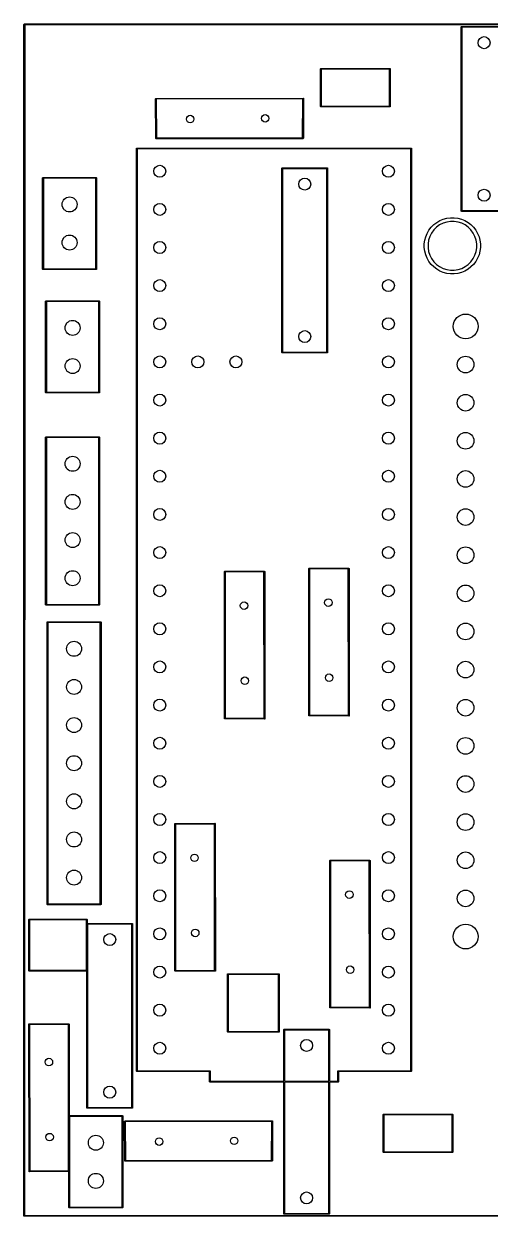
# Model space of a CAD drawing. Extents: x 103.6 to 193, y -144.7 to -63.9.
# Drawn here: x 103.6 to 134.7, y -144.7 to -65.3 of the extents above; entities that cross this region are included whole.
import ezdxf

# ---------------------------------------------------------------- set-up
doc = ezdxf.new("R2010")
doc.units = 0
doc.layers.add('BLACK', color=7, linetype='CONTINUOUS')

msp = doc.modelspace()

# ---------------------------------------------------------------- linework, layer by layer
at = {"layer": 'BLACK', "linetype": 'CONTINUOUS'}
for p, q in [((103.625, -144.689997), (103.635, -65.329996)), ((103.635, -65.329996), (103.636902, -65.32044)), ((103.636902, -65.320435), (103.636903, -65.320433)), ((103.636902, -65.32044), (103.636902, -65.320435)), ((103.636903, -65.320433), (103.636904, -65.32043)), ((103.636904, -65.32043), (103.645805, -65.311531)), ((103.645805, -65.311531), (103.650431, -65.306904)), ((103.650431, -65.306904), (103.650433, -65.306903)), ((103.650433, -65.306903), (103.650436, -65.306901)), ((103.650436, -65.306901), (103.650446, -65.306901)), ((103.650446, -65.306901), (103.659998, -65.305)), ((103.659998, -65.305), (192.941097, -65.2961)), ((103.684996, -65.354997), (103.675003, -144.664998)), ((192.9161, -65.346102), (103.684996, -65.354997)), ((132.775, -65.5), (132.776903, -65.490433)), ((132.775, -77.76), (132.775, -65.5)), ((132.776903, -65.490433), (132.790433, -65.476903)), ((132.790433, -65.476903), (132.8, -65.475)), ((132.8, -65.475), (135.8, -65.475)), ((132.825, -65.525), (132.825, -77.735)), ((135.775, -65.525), (132.825, -65.525)), ((123.4, -68.3), (123.401903, -68.290433)), ((123.4, -70.8), (123.4, -68.3)), ((123.401903, -68.290433), (123.415433, -68.276903)), ((123.415433, -68.276903), (123.425, -68.275)), ((123.425, -68.275), (128.025, -68.275)), ((128.025, -68.275), (128.034567, -68.276903)), ((128.034567, -68.276903), (128.048097, -68.290433)), ((128.048097, -68.290433), (128.05, -68.3)), ((128.05, -68.3), (128.05, -70.8)), ((123.45, -68.325), (123.45, -70.775)), ((128, -68.325), (123.45, -68.325)), ((128, -70.775), (128, -68.325)), ((112.405772, -70.290258), (112.407647, -70.280686)), ((112.413575, -72.920075), (112.405772, -70.290258)), ((112.407647, -70.280686), (112.421137, -70.267115)), ((112.421137, -70.267115), (112.430101, -70.267088)), ((112.430101, -70.267088), (112.430267, -70.266923)), ((112.430267, -70.266923), (112.43983, -70.265)), ((112.43983, -70.265), (122.239949, -70.245)), ((122.214916, -70.295051), (112.455845, -70.314967)), ((112.455845, -70.314967), (112.463501, -72.895)), ((122.206273, -72.895), (122.214916, -70.295051)), ((122.239949, -70.245), (122.249519, -70.246884)), ((122.249519, -70.246884), (122.249569, -70.246934)), ((122.249569, -70.246934), (122.249644, -70.246935)), ((122.249644, -70.246935), (122.256492, -70.253828)), ((122.265, -70.270083), (122.25619, -72.920083)), ((122.256492, -70.253828), (122.263077, -70.260386)), ((122.263077, -70.260386), (122.263077, -70.260456)), ((122.263077, -70.260456), (122.263129, -70.260509)), ((122.263129, -70.260509), (122.265, -70.270083)), ((123.401903, -70.809567), (123.4, -70.8)), ((123.415433, -70.823097), (123.401903, -70.809567)), ((123.425, -70.825), (123.415433, -70.823097)), ((128.025, -70.825), (123.425, -70.825)), ((123.45, -70.775), (128, -70.775)), ((128.034567, -70.823097), (128.025, -70.825)), ((128.048097, -70.809567), (128.034567, -70.823097)), ((128.05, -70.8), (128.048097, -70.809567)), ((112.415506, -72.929636), (112.413575, -72.920075)), ((112.429077, -72.943126), (112.415506, -72.929636)), ((112.430556, -72.943121), (112.429077, -72.943126)), ((112.44, -72.945), (112.430556, -72.943121)), ((122.23, -72.945), (112.44, -72.945)), ((112.463501, -72.895), (122.206273, -72.895)), ((122.239427, -72.943124), (122.23, -72.945)), ((122.24068, -72.943129), (122.239427, -72.943124)), ((122.254255, -72.929644), (122.24068, -72.943129)), ((122.25619, -72.920083), (122.254255, -72.929644)), ((111.14, -73.595), (111.141903, -73.585433)), ((111.14, -135.055), (111.14, -73.595)), ((111.141903, -73.585433), (111.155433, -73.571903)), ((111.155433, -73.571903), (111.165, -73.57)), ((111.165, -73.57), (129.445, -73.57)), ((111.19, -73.62), (111.19, -135.03)), ((129.42, -73.62), (111.19, -73.62)), ((129.42, -135.03), (129.42, -73.62)), ((129.445, -73.57), (129.454567, -73.571903)), ((129.454567, -73.571903), (129.468097, -73.585433)), ((129.468097, -73.585433), (129.47, -73.595)), ((129.47, -73.595), (129.47, -135.055)), ((120.825, -74.92), (120.826903, -74.910433)), ((120.825, -87.18), (120.825, -74.92)), ((120.826903, -74.910433), (120.840433, -74.896903)), ((120.840433, -74.896903), (120.85, -74.895)), ((120.85, -74.895), (123.85, -74.895)), ((120.875, -74.945), (120.875, -87.155)), ((123.825, -74.945), (120.875, -74.945)), ((123.825, -87.155), (123.825, -74.945)), ((123.85, -74.895), (123.859567, -74.896903)), ((123.859567, -74.896903), (123.873097, -74.910433)), ((123.873097, -74.910433), (123.875, -74.92)), ((123.875, -74.92), (123.875, -87.18)), ((104.88, -75.555), (104.881903, -75.545433)), ((104.88, -81.645), (104.88, -75.555)), ((104.881903, -75.545433), (104.895433, -75.531903)), ((104.895433, -75.531903), (104.905, -75.53)), ((104.905, -75.53), (108.445, -75.53)), ((104.93, -75.58), (104.93, -81.62)), ((108.42, -75.58), (104.93, -75.58)), ((108.42, -81.62), (108.42, -75.58)), ((108.445, -75.53), (108.454567, -75.531903)), ((108.454567, -75.531903), (108.468097, -75.545433)), ((108.468097, -75.545433), (108.47, -75.555)), ((108.47, -75.555), (108.47, -81.645)), ((132.776903, -77.769567), (132.775, -77.76)), ((132.790433, -77.783097), (132.776903, -77.769567)), ((132.8, -77.785), (132.790433, -77.783097)), ((135.8, -77.785), (132.8, -77.785)), ((132.825, -77.735), (135.775, -77.735)), ((130.953508, -78.669897), (131.148295, -78.520432)), ((131.148295, -78.520432), (131.360924, -78.39767)), ((131.568084, -78.577007), (131.340462, -78.692986)), ((131.360924, -78.39767), (131.587758, -78.303712)), ((131.811047, -78.498063), (131.568084, -78.577007)), ((131.587758, -78.303712), (131.824915, -78.240166)), ((132.063367, -78.4581), (131.811047, -78.498063)), ((131.824915, -78.240166), (132.068338, -78.208119)), ((132.318833, -78.4581), (132.063367, -78.4581)), ((132.068338, -78.208119), (132.313862, -78.208119)), ((132.313862, -78.208119), (132.557285, -78.240166)), ((132.571153, -78.498063), (132.318833, -78.4581)), ((132.557285, -78.240166), (132.794442, -78.303712)), ((132.814116, -78.577007), (132.571153, -78.498063)), ((132.794442, -78.303712), (133.021276, -78.39767)), ((133.041738, -78.692986), (132.814116, -78.577007)), ((133.021276, -78.39767), (133.233905, -78.520432)), ((133.233905, -78.520432), (133.428692, -78.669897)), ((130.413712, -79.477758), (130.50767, -79.250924)), ((130.50767, -79.250924), (130.630432, -79.038295)), ((130.630432, -79.038295), (130.779897, -78.843508)), ((130.802986, -79.230462), (130.687007, -79.458084)), ((130.779897, -78.843508), (130.953508, -78.669897)), ((130.953145, -79.023786), (130.802986, -79.230462)), ((131.133786, -78.843145), (130.953145, -79.023786)), ((131.340462, -78.692986), (131.133786, -78.843145)), ((133.248414, -78.843145), (133.041738, -78.692986)), ((133.429055, -79.023786), (133.248414, -78.843145)), ((133.428692, -78.669897), (133.602303, -78.843508)), ((133.579214, -79.230462), (133.429055, -79.023786)), ((133.695193, -79.458084), (133.579214, -79.230462)), ((133.602303, -78.843508), (133.751768, -79.038295)), ((133.751768, -79.038295), (133.87453, -79.250924)), ((133.87453, -79.250924), (133.968488, -79.477758)), ((130.318119, -79.958338), (130.318773, -79.953367)), ((130.318119, -80.203862), (130.318119, -79.958338)), ((130.350166, -80.447285), (130.318119, -80.203862)), ((130.318773, -79.953367), (130.350166, -79.714915)), ((130.350166, -79.714915), (130.413712, -79.477758)), ((130.608063, -79.701047), (130.5681, -79.953367)), ((130.5681, -79.953367), (130.5681, -80.208833)), ((130.5681, -80.208833), (130.608063, -80.461153)), ((130.687007, -79.458084), (130.608063, -79.701047)), ((133.774137, -79.701047), (133.695193, -79.458084)), ((133.8141, -79.953367), (133.774137, -79.701047)), ((133.774137, -80.461153), (133.8141, -80.208833)), ((133.8141, -80.208833), (133.8141, -79.953367)), ((133.968488, -79.477758), (134.032034, -79.714915)), ((134.032034, -79.714915), (134.064081, -79.958338)), ((134.064081, -80.203862), (134.032034, -80.447285)), ((134.064081, -79.958338), (134.064081, -80.203862)), ((130.413712, -80.684442), (130.350166, -80.447285)), ((130.50767, -80.911276), (130.413712, -80.684442)), ((130.630432, -81.123905), (130.50767, -80.911276)), ((130.608063, -80.461153), (130.687007, -80.704116)), ((130.687007, -80.704116), (130.802986, -80.931738)), ((130.802986, -80.931738), (130.953145, -81.138414)), ((133.429055, -81.138414), (133.579214, -80.931738)), ((133.579214, -80.931738), (133.695193, -80.704116)), ((133.695193, -80.704116), (133.774137, -80.461153)), ((133.87453, -80.911276), (133.751768, -81.123905)), ((133.968488, -80.684442), (133.87453, -80.911276)), ((134.032034, -80.447285), (133.968488, -80.684442)), ((104.881903, -81.654567), (104.88, -81.645)), ((104.895433, -81.668097), (104.881903, -81.654567)), ((104.905, -81.67), (104.895433, -81.668097)), ((108.445, -81.67), (104.905, -81.67)), ((104.93, -81.62), (108.42, -81.62)), ((108.454567, -81.668097), (108.445, -81.67)), ((108.468097, -81.654567), (108.454567, -81.668097)), ((108.47, -81.645), (108.468097, -81.654567)), ((130.779897, -81.318692), (130.630432, -81.123905)), ((130.953508, -81.492303), (130.779897, -81.318692)), ((130.953145, -81.138414), (131.133786, -81.319055)), ((131.148295, -81.641768), (130.953508, -81.492303)), ((131.133786, -81.319055), (131.340462, -81.469214)), ((131.360924, -81.76453), (131.148295, -81.641768)), ((131.340462, -81.469214), (131.568084, -81.585193)), ((131.587758, -81.858488), (131.360924, -81.76453)), ((131.568084, -81.585193), (131.811047, -81.664137)), ((131.811047, -81.664137), (132.063367, -81.7041)), ((132.063367, -81.7041), (132.318833, -81.7041)), ((132.318833, -81.7041), (132.571153, -81.664137)), ((132.571153, -81.664137), (132.814116, -81.585193)), ((133.021276, -81.76453), (132.794442, -81.858488)), ((132.814116, -81.585193), (133.041738, -81.469214)), ((133.233905, -81.641768), (133.021276, -81.76453)), ((133.041738, -81.469214), (133.248414, -81.319055)), ((133.428692, -81.492303), (133.233905, -81.641768)), ((133.248414, -81.319055), (133.429055, -81.138414)), ((133.602303, -81.318692), (133.428692, -81.492303)), ((133.751768, -81.123905), (133.602303, -81.318692)), ((131.824915, -81.922034), (131.587758, -81.858488)), ((132.068338, -81.954081), (131.824915, -81.922034)), ((132.313862, -81.954081), (132.068338, -81.954081)), ((132.557285, -81.922034), (132.313862, -81.954081)), ((132.794442, -81.858488), (132.557285, -81.922034)), ((105.08, -83.77), (105.081903, -83.760433)), ((105.08, -89.86), (105.08, -83.77)), ((105.081903, -83.760433), (105.095433, -83.746903)), ((105.095433, -83.746903), (105.105, -83.745)), ((105.105, -83.745), (108.645, -83.745)), ((105.13, -83.795), (105.13, -89.835)), ((108.62, -83.795), (105.13, -83.795)), ((108.62, -89.835), (108.62, -83.795)), ((108.645, -83.745), (108.654567, -83.746903)), ((108.654567, -83.746903), (108.668097, -83.760433)), ((108.668097, -83.760433), (108.67, -83.77)), ((108.67, -83.77), (108.67, -89.86)), ((120.826903, -87.189567), (120.825, -87.18)), ((120.840433, -87.203097), (120.826903, -87.189567)), ((120.85, -87.205), (120.840433, -87.203097)), ((123.85, -87.205), (120.85, -87.205)), ((120.875, -87.155), (123.825, -87.155)), ((123.859567, -87.203097), (123.85, -87.205)), ((123.873097, -87.189567), (123.859567, -87.203097)), ((123.875, -87.18), (123.873097, -87.189567)), ((105.081903, -89.869567), (105.08, -89.86)), ((105.095433, -89.883097), (105.081903, -89.869567)), ((105.105, -89.885), (105.095433, -89.883097)), ((108.645, -89.885), (105.105, -89.885)), ((105.13, -89.835), (108.62, -89.835)), ((108.654567, -89.883097), (108.645, -89.885)), ((108.668097, -89.869567), (108.654567, -89.883097)), ((108.67, -89.86), (108.668097, -89.869567)), ((105.08, -92.83), (105.081903, -92.820433)), ((105.08, -103.99), (105.08, -92.83)), ((105.081903, -92.820433), (105.095433, -92.806903)), ((105.095433, -92.806903), (105.105, -92.805)), ((105.105, -92.805), (108.645, -92.805)), ((105.13, -92.855), (105.13, -103.965)), ((108.62, -92.855), (105.13, -92.855)), ((108.62, -103.965), (108.62, -92.855)), ((108.645, -92.805), (108.654567, -92.806903)), ((108.654567, -92.806903), (108.668097, -92.820433)), ((108.668097, -92.820433), (108.67, -92.83)), ((108.67, -92.83), (108.67, -103.99)), ((122.62, -101.58), (122.621879, -101.570552)), ((122.62, -111.37), (122.62, -101.58)), ((122.621875, -101.569077), (122.635365, -101.555506)), ((122.621879, -101.570552), (122.621875, -101.569077)), ((122.635365, -101.555506), (122.644926, -101.553575)), ((122.644926, -101.553575), (125.274742, -101.545772)), ((125.250032, -101.595845), (122.67, -101.603501)), ((122.67, -101.603501), (122.67, -111.346272)), ((125.269948, -111.354916), (125.250032, -101.595845)), ((125.274742, -101.545772), (125.284315, -101.547647)), ((125.284315, -101.547647), (125.297885, -101.561137)), ((125.297885, -101.561137), (125.297911, -101.570102)), ((125.297911, -101.570102), (125.298077, -101.570267)), ((125.298077, -101.570267), (125.3, -101.57983)), ((125.3, -101.57983), (125.32, -111.379949)), ((117, -101.78), (117.001879, -101.770552)), ((117, -111.57), (117, -101.78)), ((117.001875, -101.769077), (117.015365, -101.755506)), ((117.001879, -101.770552), (117.001875, -101.769077)), ((117.015365, -101.755506), (117.024926, -101.753575)), ((117.024926, -101.753575), (119.654742, -101.745772)), ((119.630032, -101.795845), (117.05, -101.803501)), ((117.05, -101.803501), (117.05, -111.546272)), ((119.649948, -111.554916), (119.630032, -101.795845)), ((119.654742, -101.745772), (119.664315, -101.747647)), ((119.664315, -101.747647), (119.677885, -101.761137)), ((119.677885, -101.761137), (119.677911, -101.770102)), ((119.677911, -101.770102), (119.678077, -101.770267)), ((119.678077, -101.770267), (119.68, -101.77983)), ((119.68, -101.77983), (119.7, -111.579949)), ((105.081903, -103.999567), (105.08, -103.99)), ((105.095433, -104.013097), (105.081903, -103.999567)), ((105.105, -104.015), (105.095433, -104.013097)), ((108.645, -104.015), (105.105, -104.015)), ((105.13, -103.965), (108.62, -103.965)), ((108.654567, -104.013097), (108.645, -104.015)), ((108.668097, -103.999567), (108.654567, -104.013097)), ((108.67, -103.99), (108.668097, -103.999567)), ((105.18, -105.145), (105.181903, -105.135433)), ((105.18, -123.945), (105.18, -105.145)), ((105.181903, -105.135433), (105.195433, -105.121903)), ((105.195433, -105.121903), (105.205, -105.12)), ((105.205, -105.12), (108.745, -105.12)), ((105.23, -105.17), (105.23, -123.92)), ((108.72, -105.17), (105.23, -105.17)), ((108.72, -123.92), (108.72, -105.17)), ((108.745, -105.12), (108.754567, -105.121903)), ((108.754567, -105.121903), (108.768097, -105.135433)), ((108.768097, -105.135433), (108.77, -105.145)), ((108.77, -105.145), (108.77, -123.945)), ((117.001875, -111.579427), (117, -111.57)), ((117.001871, -111.58068), (117.001875, -111.579427)), ((117.015356, -111.594255), (117.001871, -111.58068)), ((117.024917, -111.59619), (117.015356, -111.594255)), ((119.674917, -111.605), (117.024917, -111.59619)), ((117.05, -111.546272), (119.649948, -111.554916)), ((119.684491, -111.603129), (119.674917, -111.605)), ((119.684543, -111.603077), (119.684491, -111.603129)), ((119.684614, -111.603077), (119.684543, -111.603077)), ((119.691171, -111.596492), (119.684614, -111.603077)), ((119.698065, -111.589644), (119.691171, -111.596492)), ((119.698116, -111.589519), (119.698065, -111.589569)), ((119.698065, -111.589569), (119.698065, -111.589644)), ((119.7, -111.579949), (119.698116, -111.589519)), ((122.621875, -111.379427), (122.62, -111.37)), ((122.621871, -111.38068), (122.621875, -111.379427)), ((122.635356, -111.394255), (122.621871, -111.38068)), ((122.644917, -111.39619), (122.635356, -111.394255)), ((125.294917, -111.405), (122.644917, -111.39619)), ((122.67, -111.346272), (125.269948, -111.354916)), ((125.304491, -111.403129), (125.294917, -111.405)), ((125.304543, -111.403077), (125.304491, -111.403129)), ((125.304614, -111.403077), (125.304543, -111.403077)), ((125.311171, -111.396492), (125.304614, -111.403077)), ((125.318065, -111.389644), (125.311171, -111.396492)), ((125.318116, -111.389519), (125.318065, -111.389569)), ((125.318065, -111.389569), (125.318065, -111.389644)), ((125.32, -111.379949), (125.318116, -111.389519)), ((113.695, -118.58), (113.696879, -118.570552)), ((113.695, -128.37), (113.695, -118.58)), ((113.696875, -118.569077), (113.710365, -118.555506)), ((113.696879, -118.570552), (113.696875, -118.569077)), ((113.710365, -118.555506), (113.719926, -118.553575)), ((113.719926, -118.553575), (116.349742, -118.545772)), ((116.325032, -118.595845), (113.745, -118.603501)), ((113.745, -118.603501), (113.745, -128.346272)), ((116.344948, -128.354916), (116.325032, -118.595845)), ((116.349742, -118.545772), (116.359315, -118.547647)), ((116.359315, -118.547647), (116.372885, -118.561137)), ((116.372885, -118.561137), (116.372911, -118.570102)), ((116.372911, -118.570102), (116.373077, -118.570267)), ((116.373077, -118.570267), (116.375, -118.57983)), ((116.375, -118.57983), (116.395, -128.379949)), ((124.02, -121.03), (124.021879, -121.020552)), ((124.02, -130.82), (124.02, -121.03)), ((124.021875, -121.019077), (124.035365, -121.005506)), ((124.021879, -121.020552), (124.021875, -121.019077)), ((124.035365, -121.005506), (124.044926, -121.003575)), ((124.044926, -121.003575), (126.674742, -120.995772)), ((126.650032, -121.045845), (124.07, -121.053501)), ((124.07, -121.053501), (124.07, -130.796272)), ((126.669948, -130.804916), (126.650032, -121.045845)), ((126.674742, -120.995772), (126.684315, -120.997647)), ((126.684315, -120.997647), (126.697885, -121.011137)), ((126.697885, -121.011137), (126.697911, -121.020102)), ((126.697911, -121.020102), (126.698077, -121.020267)), ((126.698077, -121.020267), (126.7, -121.02983)), ((126.7, -121.02983), (126.72, -130.829949)), ((105.181903, -123.954567), (105.18, -123.945)), ((105.195433, -123.968097), (105.181903, -123.954567)), ((105.205, -123.97), (105.195433, -123.968097)), ((108.745, -123.97), (105.205, -123.97)), ((105.23, -123.92), (108.72, -123.92)), ((108.754567, -123.968097), (108.745, -123.97)), ((108.768097, -123.954567), (108.754567, -123.968097)), ((108.77, -123.945), (108.768097, -123.954567)), ((103.955, -124.9625), (103.956903, -124.952933)), ((103.955, -128.3625), (103.955, -124.9625)), ((103.956903, -124.952933), (103.970433, -124.939403)), ((103.970433, -124.939403), (103.98, -124.9375)), ((103.98, -124.9375), (107.82, -124.9375)), ((104.005, -124.9875), (104.005, -128.3375)), ((107.795, -124.9875), (104.005, -124.9875)), ((107.795, -128.3375), (107.795, -124.9875)), ((107.82, -124.9375), (107.829567, -124.939403)), ((107.829567, -124.939403), (107.843097, -124.952933)), ((107.843097, -124.952933), (107.845, -124.9625)), ((107.845, -124.9625), (107.845, -125.220994)), ((107.845, -125.220994), (107.85, -125.22)), ((107.85, -125.22), (110.85, -125.22)), ((107.875, -125.27), (107.875, -137.48)), ((110.825, -125.27), (107.875, -125.27)), ((110.825, -137.48), (110.825, -125.27)), ((110.85, -125.22), (110.859567, -125.221903)), ((110.859567, -125.221903), (110.873097, -125.235433)), ((110.873097, -125.235433), (110.875, -125.245)), ((110.875, -125.245), (110.875, -137.505)), ((103.956903, -128.372067), (103.955, -128.3625)), ((103.970433, -128.385597), (103.956903, -128.372067)), ((103.98, -128.3875), (103.970433, -128.385597)), ((107.82, -128.3875), (103.98, -128.3875)), ((104.005, -128.3375), (107.795, -128.3375)), ((107.825, -128.386505), (107.82, -128.3875)), ((107.825, -137.505), (107.825, -128.386505)), ((113.696875, -128.379427), (113.695, -128.37)), ((113.696871, -128.38068), (113.696875, -128.379427)), ((113.710356, -128.394255), (113.696871, -128.38068)), ((113.719917, -128.39619), (113.710356, -128.394255)), ((116.369917, -128.405), (113.719917, -128.39619)), ((113.745, -128.346272), (116.344948, -128.354916)), ((116.379491, -128.403129), (116.369917, -128.405)), ((116.379543, -128.403077), (116.379491, -128.403129)), ((116.379614, -128.403077), (116.379543, -128.403077)), ((116.386171, -128.396492), (116.379614, -128.403077)), ((116.393065, -128.389644), (116.386171, -128.396492)), ((116.393116, -128.389519), (116.393065, -128.389569)), ((116.393065, -128.389569), (116.393065, -128.389644)), ((116.395, -128.379949), (116.393116, -128.389519)), ((117.2, -128.5925), (117.201903, -128.582933)), ((117.2, -132.4325), (117.2, -128.5925)), ((117.201903, -128.582933), (117.215433, -128.569403)), ((117.215433, -128.569403), (117.225, -128.5675)), ((117.225, -128.5675), (120.625, -128.5675)), ((117.25, -128.6175), (117.25, -132.4075)), ((120.6, -128.6175), (117.25, -128.6175)), ((120.6, -132.4075), (120.6, -128.6175)), ((120.625, -128.5675), (120.634567, -128.569403)), ((120.634567, -128.569403), (120.648097, -128.582933)), ((120.648097, -128.582933), (120.65, -128.5925)), ((120.65, -128.5925), (120.65, -132.4325)), ((124.021875, -130.829427), (124.02, -130.82)), ((124.021871, -130.83068), (124.021875, -130.829427)), ((124.035356, -130.844255), (124.021871, -130.83068)), ((124.044917, -130.84619), (124.035356, -130.844255)), ((126.694917, -130.855), (124.044917, -130.84619)), ((124.07, -130.796272), (126.669948, -130.804916)), ((126.704491, -130.853129), (126.694917, -130.855)), ((126.704543, -130.853077), (126.704491, -130.853129)), ((126.704614, -130.853077), (126.704543, -130.853077)), ((126.711171, -130.846492), (126.704614, -130.853077)), ((126.718065, -130.839644), (126.711171, -130.846492)), ((126.718116, -130.839519), (126.718065, -130.839569)), ((126.718065, -130.839569), (126.718065, -130.839644)), ((126.72, -130.829949), (126.718116, -130.839519)), ((103.95, -131.920437), (103.951884, -131.910866)), ((103.97, -141.720556), (103.95, -131.920437)), ((103.951884, -131.910866), (103.951934, -131.910815)), ((103.951934, -131.910815), (103.951935, -131.910742)), ((103.951935, -131.910742), (103.958735, -131.903986)), ((103.958735, -131.903986), (103.965386, -131.897309)), ((103.965386, -131.897309), (103.965457, -131.897308)), ((103.965457, -131.897308), (103.96551, -131.897257)), ((103.96551, -131.897257), (103.975083, -131.895386)), ((103.975083, -131.895386), (106.625083, -131.904196)), ((106.6, -131.954113), (104.000051, -131.945469)), ((104.000051, -131.945469), (104.019967, -141.70454)), ((106.6, -141.696884), (106.6, -131.954113)), ((106.625083, -131.904196), (106.634644, -131.906131)), ((106.634644, -131.906131), (106.648129, -131.919706)), ((106.648129, -131.919706), (106.648124, -131.920958)), ((106.648124, -131.920958), (106.65, -131.930386)), ((106.65, -131.930386), (106.65, -138.020994)), ((117.201903, -132.442067), (117.2, -132.4325)), ((117.215433, -132.455597), (117.201903, -132.442067)), ((117.225, -132.4575), (117.215433, -132.455597)), ((120.625, -132.4575), (117.225, -132.4575)), ((117.25, -132.4075), (120.6, -132.4075)), ((120.634567, -132.455597), (120.625, -132.4575)), ((120.648097, -132.442067), (120.634567, -132.455597)), ((120.65, -132.4325), (120.648097, -132.442067)), ((120.95, -132.295), (120.951903, -132.285433)), ((120.95, -135.73), (120.95, -132.295)), ((120.951903, -132.285433), (120.965433, -132.271903)), ((120.965433, -132.271903), (120.975, -132.27)), ((120.975, -132.27), (123.975, -132.27)), ((121, -132.32), (121, -135.73)), ((123.95, -132.32), (121, -132.32)), ((123.95, -135.73), (123.95, -132.32)), ((123.975, -132.27), (123.984567, -132.271903)), ((123.984567, -132.271903), (123.998097, -132.285433)), ((123.998097, -132.285433), (124, -132.295)), ((124, -132.295), (124, -135.73)), ((111.141903, -135.064567), (111.14, -135.055)), ((111.155433, -135.078097), (111.141903, -135.064567)), ((111.165, -135.08), (111.155433, -135.078097)), ((116, -135.08), (111.165, -135.08)), ((111.19, -135.03), (116.025, -135.03)), ((116, -135.755), (116, -135.08)), ((116.001903, -135.764567), (116, -135.755)), ((116.015433, -135.778097), (116.001903, -135.764567)), ((116.025, -135.78), (116.015433, -135.778097)), ((116.025, -135.03), (116.034567, -135.031903)), ((120.95, -135.78), (116.025, -135.78)), ((116.034567, -135.031903), (116.048097, -135.045433)), ((116.048097, -135.045433), (116.05, -135.055)), ((116.05, -135.055), (116.05, -135.73)), ((116.05, -135.73), (120.95, -135.73)), ((120.95, -144.555), (120.95, -135.78)), ((121, -135.73), (123.95, -135.73)), ((121, -135.78), (121, -144.53)), ((123.95, -135.78), (121, -135.78)), ((123.95, -144.53), (123.95, -135.78)), ((124, -135.73), (124.56, -135.73)), ((124.585, -135.78), (124, -135.78)), ((124, -135.78), (124, -144.555)), ((124.56, -135.055), (124.561903, -135.045433)), ((124.56, -135.73), (124.56, -135.055)), ((124.561903, -135.045433), (124.575433, -135.031903)), ((124.575433, -135.031903), (124.585, -135.03)), ((124.585, -135.03), (129.42, -135.03)), ((124.594567, -135.778097), (124.585, -135.78)), ((124.608097, -135.764567), (124.594567, -135.778097)), ((124.61, -135.755), (124.608097, -135.764567)), ((129.445, -135.08), (124.61, -135.08)), ((124.61, -135.08), (124.61, -135.755)), ((129.454567, -135.078097), (129.445, -135.08)), ((129.468097, -135.064567), (129.454567, -135.078097)), ((129.47, -135.055), (129.468097, -135.064567)), ((106.65, -138.020994), (106.655, -138.02)), ((106.655, -138.02), (110.195, -138.02)), ((106.68, -138.07), (106.68, -144.11)), ((110.17, -138.07), (106.68, -138.07)), ((107.826903, -137.514567), (107.825, -137.505)), ((107.840433, -137.528097), (107.826903, -137.514567)), ((107.85, -137.53), (107.840433, -137.528097)), ((110.85, -137.53), (107.85, -137.53)), ((107.875, -137.48), (110.825, -137.48)), ((110.17, -144.11), (110.17, -138.07)), ((110.195, -138.02), (110.204567, -138.021903)), ((110.204567, -138.021903), (110.218097, -138.035433)), ((110.218097, -138.035433), (110.22, -138.045)), ((110.22, -138.045), (110.22, -144.135)), ((110.859567, -137.528097), (110.85, -137.53)), ((110.873097, -137.514567), (110.859567, -137.528097)), ((110.875, -137.505), (110.873097, -137.514567)), ((127.575, -137.95), (127.576903, -137.940433)), ((127.575, -140.45), (127.575, -137.95)), ((127.576903, -137.940433), (127.590433, -137.926903)), ((127.590433, -137.926903), (127.6, -137.925)), ((127.6, -137.925), (132.2, -137.925)), ((127.625, -137.975), (127.625, -140.425)), ((132.175, -137.975), (127.625, -137.975)), ((132.175, -140.425), (132.175, -137.975)), ((132.2, -137.925), (132.209567, -137.926903)), ((132.209567, -137.926903), (132.223097, -137.940433)), ((132.223097, -137.940433), (132.225, -137.95)), ((132.225, -137.95), (132.225, -140.45)), ((110.340832, -138.400288), (110.342707, -138.390716)), ((110.348635, -141.030105), (110.340832, -138.400288)), ((110.342707, -138.390716), (110.356197, -138.377145)), ((110.356197, -138.377145), (110.365161, -138.377118)), ((110.365161, -138.377118), (110.365327, -138.376953)), ((110.365327, -138.376953), (110.37489, -138.37503)), ((110.37489, -138.37503), (120.175009, -138.35503)), ((120.149976, -138.405081), (110.390905, -138.424997)), ((110.390905, -138.424997), (110.398561, -141.00503)), ((120.141333, -141.00503), (120.149976, -138.405081)), ((120.175009, -138.35503), (120.184579, -138.356914)), ((120.184579, -138.356914), (120.184629, -138.356964)), ((120.184629, -138.356964), (120.184704, -138.356965)), ((120.184704, -138.356965), (120.191552, -138.363858)), ((120.20006, -138.380113), (120.19125, -141.030113)), ((120.191552, -138.363858), (120.198137, -138.370416)), ((120.198137, -138.370416), (120.198137, -138.370486)), ((120.198137, -138.370486), (120.198189, -138.370539)), ((120.198189, -138.370539), (120.20006, -138.380113)), ((127.576903, -140.459567), (127.575, -140.45)), ((127.590433, -140.473097), (127.576903, -140.459567)), ((127.6, -140.475), (127.590433, -140.473097)), ((132.2, -140.475), (127.6, -140.475)), ((127.625, -140.425), (132.175, -140.425)), ((132.209567, -140.473097), (132.2, -140.475)), ((132.223097, -140.459567), (132.209567, -140.473097)), ((132.225, -140.45), (132.223097, -140.459567)), ((110.350566, -141.039666), (110.348635, -141.030105)), ((110.364137, -141.053156), (110.350566, -141.039666)), ((110.365616, -141.053151), (110.364137, -141.053156)), ((110.37506, -141.05503), (110.365616, -141.053151)), ((120.16506, -141.05503), (110.37506, -141.05503)), ((110.398561, -141.00503), (120.141333, -141.00503)), ((120.174487, -141.053154), (120.16506, -141.05503)), ((120.17574, -141.053159), (120.174487, -141.053154)), ((120.189315, -141.039674), (120.17574, -141.053159)), ((120.19125, -141.030113), (120.189315, -141.039674)), ((103.971923, -141.730119), (103.97, -141.720556)), ((103.972088, -141.730284), (103.971923, -141.730119)), ((103.972115, -141.739249), (103.972088, -141.730284)), ((103.985686, -141.752739), (103.972115, -141.739249)), ((103.995258, -141.754614), (103.985686, -141.752739)), ((106.625075, -141.746811), (103.995258, -141.754614)), ((104.019967, -141.70454), (106.6, -141.696884)), ((106.63, -141.745816), (106.625075, -141.746811)), ((106.63, -144.135), (106.63, -141.745816)), ((106.631903, -144.144567), (106.63, -144.135)), ((106.645433, -144.158097), (106.631903, -144.144567)), ((106.655, -144.16), (106.645433, -144.158097)), ((110.195, -144.16), (106.655, -144.16)), ((106.68, -144.11), (110.17, -144.11)), ((110.204567, -144.158097), (110.195, -144.16)), ((110.218097, -144.144567), (110.204567, -144.158097)), ((110.22, -144.135), (110.218097, -144.144567)), ((121, -144.53), (123.95, -144.53)), ((103.626902, -144.699564), (103.625, -144.689997)), ((103.626903, -144.699565), (103.626902, -144.699564)), ((103.626903, -144.699568), (103.626903, -144.699565)), ((103.633666, -144.70633), (103.626903, -144.699568)), ((103.64043, -144.713096), (103.633666, -144.70633)), ((103.640433, -144.713096), (103.64043, -144.713096)), ((103.640434, -144.713097), (103.640433, -144.713096)), ((103.650001, -144.715), (103.640434, -144.713097)), ((192.941101, -144.7111), (103.650001, -144.715)), ((103.675003, -144.664998), (192.9161, -144.661101)), ((120.951903, -144.564567), (120.95, -144.555)), ((120.965433, -144.578097), (120.951903, -144.564567)), ((120.975, -144.58), (120.965433, -144.578097)), ((123.975, -144.58), (120.975, -144.58)), ((123.984567, -144.578097), (123.975, -144.58)), ((123.998097, -144.564567), (123.984567, -144.578097)), ((124, -144.555), (123.998097, -144.564567))]:
    msp.add_line(p, q, dxfattribs=at)
at = {"layer": 'BLACK'}
for centre, radius in [((134.3, -66.55), 0.4), ((134.3, -66.55), 0.4), ((114.71, -71.64), 0.25), ((114.71, -71.64), 0.25), ((119.71, -71.59), 0.25), ((119.71, -71.59), 0.25), ((112.685, -75.115), 0.4), ((112.685, -75.115), 0.4), ((127.925, -75.115), 0.4), ((127.925, -75.115), 0.4), ((122.35, -75.97), 0.4), ((122.35, -75.97), 0.4), ((106.675, -77.325), 0.5), ((106.675, -77.325), 0.5), ((134.3, -76.71), 0.4), ((134.3, -76.71), 0.4), ((112.685, -77.655), 0.4), ((112.685, -77.655), 0.4), ((127.925, -77.655), 0.4), ((127.925, -77.655), 0.4), ((106.675, -79.865), 0.5), ((106.675, -79.865), 0.5), ((112.685, -80.195), 0.4), ((112.685, -80.195), 0.4), ((127.925, -80.195), 0.4), ((127.925, -80.195), 0.4), ((112.685, -82.735), 0.4), ((112.685, -82.735), 0.4), ((127.925, -82.735), 0.4), ((127.925, -82.735), 0.4), ((112.685, -85.275), 0.4), ((112.685, -85.275), 0.4), ((127.925, -85.275), 0.4), ((127.925, -85.275), 0.4), ((133.075, -85.45), 0.825), ((133.075, -85.45), 0.825), ((106.875, -85.55), 0.5), ((106.875, -85.55), 0.5), ((122.35, -86.13), 0.4), ((122.35, -86.13), 0.4), ((106.875, -88.09), 0.5), ((106.875, -88.09), 0.5), ((112.685, -87.815), 0.4), ((112.685, -87.815), 0.4), ((115.225, -87.815), 0.4), ((115.225, -87.815), 0.4), ((117.765, -87.815), 0.4), ((117.765, -87.815), 0.4), ((127.925, -87.815), 0.4), ((127.925, -87.815), 0.4), ((133.075, -87.99), 0.555), ((133.075, -87.99), 0.555), ((112.685, -90.355), 0.4), ((112.685, -90.355), 0.4), ((127.925, -90.355), 0.4), ((127.925, -90.355), 0.4), ((133.075, -90.53), 0.555), ((133.075, -90.53), 0.555), ((112.685, -92.895), 0.4), ((112.685, -92.895), 0.4), ((127.925, -92.895), 0.4), ((127.925, -92.895), 0.4), ((133.075, -93.07), 0.555), ((133.075, -93.07), 0.555), ((106.875, -94.6), 0.5), ((106.875, -94.6), 0.5), ((112.685, -95.435), 0.4), ((112.685, -95.435), 0.4), ((127.925, -95.435), 0.4), ((127.925, -95.435), 0.4), ((133.075, -95.61), 0.555), ((133.075, -95.61), 0.555), ((106.875, -97.14), 0.5), ((106.875, -97.14), 0.5), ((112.685, -97.975), 0.4), ((112.685, -97.975), 0.4), ((127.925, -97.975), 0.4), ((127.925, -97.975), 0.4), ((133.075, -98.15), 0.555), ((133.075, -98.15), 0.555), ((106.875, -99.68), 0.5), ((106.875, -99.68), 0.5), ((112.685, -100.515), 0.4), ((112.685, -100.515), 0.4), ((127.925, -100.515), 0.4), ((127.925, -100.515), 0.4), ((133.075, -100.69), 0.555), ((133.075, -100.69), 0.555), ((106.875, -102.22), 0.5), ((106.875, -102.22), 0.5), ((112.685, -103.055), 0.4), ((112.685, -103.055), 0.4), ((127.925, -103.055), 0.4), ((127.925, -103.055), 0.4), ((133.075, -103.23), 0.555), ((133.075, -103.23), 0.555), ((118.305, -104.05), 0.25), ((118.305, -104.05), 0.25), ((123.925, -103.85), 0.25), ((123.925, -103.85), 0.25), ((112.685, -105.595), 0.4), ((112.685, -105.595), 0.4), ((127.925, -105.595), 0.4), ((127.925, -105.595), 0.4), ((133.075, -105.77), 0.555), ((133.075, -105.77), 0.555), ((106.975, -106.925), 0.5), ((106.975, -106.925), 0.5), ((112.685, -108.135), 0.4), ((112.685, -108.135), 0.4), ((127.925, -108.135), 0.4), ((127.925, -108.135), 0.4), ((133.075, -108.31), 0.555), ((133.075, -108.31), 0.555), ((118.355, -109.05), 0.25), ((118.355, -109.05), 0.25), ((123.975, -108.85), 0.25), ((123.975, -108.85), 0.25), ((106.975, -109.465), 0.5), ((106.975, -109.465), 0.5), ((112.685, -110.675), 0.4), ((112.685, -110.675), 0.4), ((127.925, -110.675), 0.4), ((127.925, -110.675), 0.4), ((133.075, -110.85), 0.555), ((133.075, -110.85), 0.555), ((106.975, -112.005), 0.5), ((106.975, -112.005), 0.5), ((112.685, -113.215), 0.4), ((112.685, -113.215), 0.4), ((127.925, -113.215), 0.4), ((127.925, -113.215), 0.4), ((133.075, -113.39), 0.555), ((133.075, -113.39), 0.555), ((106.975, -114.545), 0.5), ((106.975, -114.545), 0.5), ((112.685, -115.755), 0.4), ((112.685, -115.755), 0.4), ((127.925, -115.755), 0.4), ((127.925, -115.755), 0.4), ((133.075, -115.93), 0.555), ((133.075, -115.93), 0.555), ((106.975, -117.085), 0.5), ((106.975, -117.085), 0.5), ((112.685, -118.295), 0.4), ((112.685, -118.295), 0.4), ((127.925, -118.295), 0.4), ((127.925, -118.295), 0.4), ((133.075, -118.47), 0.555), ((133.075, -118.47), 0.555), ((106.975, -119.625), 0.5), ((106.975, -119.625), 0.5), ((112.685, -120.835), 0.4), ((112.685, -120.835), 0.4), ((115, -120.85), 0.25), ((115, -120.85), 0.25), ((127.925, -120.835), 0.4), ((127.925, -120.835), 0.4), ((133.075, -121.01), 0.555), ((133.075, -121.01), 0.555), ((106.975, -122.165), 0.5), ((106.975, -122.165), 0.5), ((112.685, -123.375), 0.4), ((112.685, -123.375), 0.4), ((125.325, -123.3), 0.25), ((125.325, -123.3), 0.25), ((127.925, -123.375), 0.4), ((127.925, -123.375), 0.4), ((133.075, -123.55), 0.555), ((133.075, -123.55), 0.555), ((133.075, -126.09), 0.825), ((133.075, -126.09), 0.825), ((109.35, -126.295), 0.4), ((109.35, -126.295), 0.4), ((112.685, -125.915), 0.4), ((112.685, -125.915), 0.4), ((115.05, -125.85), 0.25), ((115.05, -125.85), 0.25), ((127.925, -125.915), 0.4), ((127.925, -125.915), 0.4), ((112.685, -128.455), 0.4), ((112.685, -128.455), 0.4), ((125.375, -128.3), 0.25), ((125.375, -128.3), 0.25), ((127.925, -128.455), 0.4), ((127.925, -128.455), 0.4), ((112.685, -130.995), 0.4), ((112.685, -130.995), 0.4), ((127.925, -130.995), 0.4), ((127.925, -130.995), 0.4), ((112.685, -133.535), 0.4), ((112.685, -133.535), 0.4), ((122.475, -133.345), 0.4), ((122.475, -133.345), 0.4), ((127.925, -133.535), 0.4), ((127.925, -133.535), 0.4), ((105.295, -134.450386), 0.25), ((105.295, -134.450386), 0.25), ((109.35, -136.455), 0.4), ((109.35, -136.455), 0.4), ((105.345, -139.450386), 0.25), ((105.345, -139.450386), 0.25), ((108.425, -139.825), 0.5), ((108.425, -139.825), 0.5), ((112.64506, -139.75003), 0.25), ((112.64506, -139.75003), 0.25), ((117.64506, -139.70003), 0.25), ((117.64506, -139.70003), 0.25), ((108.425, -142.365), 0.5), ((108.425, -142.365), 0.5), ((122.475, -143.505), 0.4), ((122.475, -143.505), 0.4)]:
    msp.add_circle(centre, radius, dxfattribs=at)
at = {"layer": 'WHITE'}
for centre, radius in [((134.3, -66.55), 0.4), ((114.71, -71.64), 0.25), ((119.71, -71.59), 0.25), ((112.685, -75.115), 0.4), ((127.925, -75.115), 0.4), ((122.35, -75.97), 0.4), ((106.675, -77.325), 0.5), ((134.3, -76.71), 0.4), ((112.685, -77.655), 0.4), ((127.925, -77.655), 0.4), ((106.675, -79.865), 0.5), ((112.685, -80.195), 0.4), ((127.925, -80.195), 0.4), ((112.685, -82.735), 0.4), ((127.925, -82.735), 0.4), ((112.685, -85.275), 0.4), ((127.925, -85.275), 0.4), ((133.075, -85.45), 0.825), ((106.875, -85.55), 0.5), ((122.35, -86.13), 0.4), ((106.875, -88.09), 0.5), ((112.685, -87.815), 0.4), ((115.225, -87.815), 0.4), ((117.765, -87.815), 0.4), ((127.925, -87.815), 0.4), ((133.075, -87.99), 0.555), ((112.685, -90.355), 0.4), ((127.925, -90.355), 0.4), ((133.075, -90.53), 0.555), ((112.685, -92.895), 0.4), ((127.925, -92.895), 0.4), ((133.075, -93.07), 0.555), ((106.875, -94.6), 0.5), ((112.685, -95.435), 0.4), ((127.925, -95.435), 0.4), ((133.075, -95.61), 0.555), ((106.875, -97.14), 0.5), ((112.685, -97.975), 0.4), ((127.925, -97.975), 0.4), ((133.075, -98.15), 0.555), ((106.875, -99.68), 0.5), ((112.685, -100.515), 0.4), ((127.925, -100.515), 0.4), ((133.075, -100.69), 0.555), ((106.875, -102.22), 0.5), ((112.685, -103.055), 0.4), ((127.925, -103.055), 0.4), ((133.075, -103.23), 0.555), ((118.305, -104.05), 0.25), ((123.925, -103.85), 0.25), ((112.685, -105.595), 0.4), ((127.925, -105.595), 0.4), ((133.075, -105.77), 0.555), ((106.975, -106.925), 0.5), ((112.685, -108.135), 0.4), ((127.925, -108.135), 0.4), ((133.075, -108.31), 0.555), ((118.355, -109.05), 0.25), ((123.975, -108.85), 0.25), ((106.975, -109.465), 0.5), ((112.685, -110.675), 0.4), ((127.925, -110.675), 0.4), ((133.075, -110.85), 0.555), ((106.975, -112.005), 0.5), ((112.685, -113.215), 0.4), ((127.925, -113.215), 0.4), ((133.075, -113.39), 0.555), ((106.975, -114.545), 0.5), ((112.685, -115.755), 0.4), ((127.925, -115.755), 0.4), ((133.075, -115.93), 0.555), ((106.975, -117.085), 0.5), ((112.685, -118.295), 0.4), ((127.925, -118.295), 0.4), ((133.075, -118.47), 0.555), ((106.975, -119.625), 0.5), ((112.685, -120.835), 0.4), ((115, -120.85), 0.25), ((127.925, -120.835), 0.4), ((133.075, -121.01), 0.555), ((106.975, -122.165), 0.5), ((112.685, -123.375), 0.4), ((125.325, -123.3), 0.25), ((127.925, -123.375), 0.4), ((133.075, -123.55), 0.555), ((133.075, -126.09), 0.825), ((109.35, -126.295), 0.4), ((112.685, -125.915), 0.4), ((115.05, -125.85), 0.25), ((127.925, -125.915), 0.4), ((112.685, -128.455), 0.4), ((125.375, -128.3), 0.25), ((127.925, -128.455), 0.4), ((112.685, -130.995), 0.4), ((127.925, -130.995), 0.4), ((112.685, -133.535), 0.4), ((122.475, -133.345), 0.4), ((127.925, -133.535), 0.4), ((105.295, -134.450386), 0.25), ((109.35, -136.455), 0.4), ((105.345, -139.450386), 0.25), ((108.425, -139.825), 0.5), ((112.64506, -139.75003), 0.25), ((117.64506, -139.70003), 0.25), ((108.425, -142.365), 0.5), ((122.475, -143.505), 0.4)]:
    msp.add_circle(centre, radius, dxfattribs=at)

doc.saveas('drawing.dxf')
